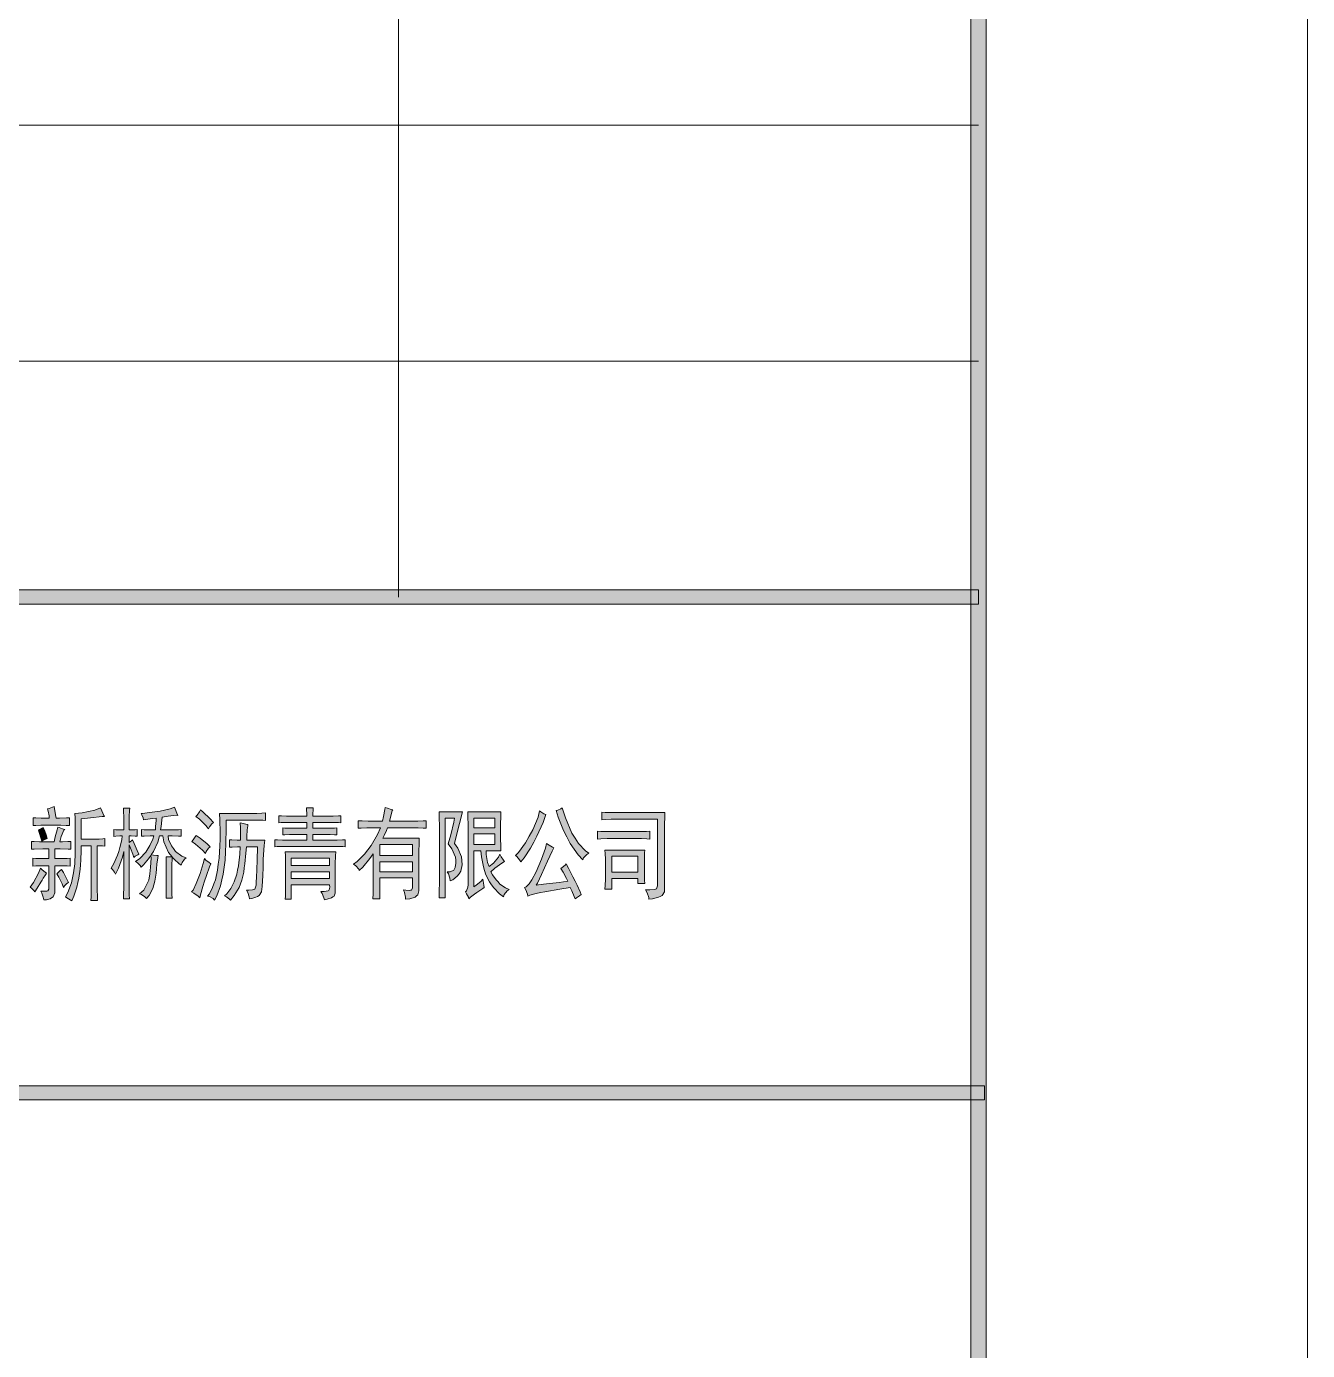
# Model space of a CAD drawing. Header units: millimetres. Extents: x 805 to 6044844, y 120 to 7887884.
# Drawn here: x 6039002 to 6044844, y 7811931 to 7817966 of the extents above; entities that cross this region are included whole.
import ezdxf

# ---------------------------------------------------------------- set-up
doc = ezdxf.new("R2010")
doc.units = ezdxf.units.MM

msp = doc.modelspace()

# ---------------------------------------------------------------- hatches: boundary and pattern name
h = msp.add_hatch(color=0)
h.dxf.hatch_style = 2
h.paths.add_polyline_path([(6043378.9, 7800256.9), (6043309.1, 7800327.2), (6043309.1, 7886349.6), (6043378.9, 7886419.9)])
h = msp.add_hatch(color=0)
h.dxf.hatch_style = 2
h.paths.add_polyline_path([(6035838.5, 7815332.8), (6035838.5, 7815397.2), (6043344, 7815397.2), (6043344, 7815332.8)])
h = msp.add_hatch(color=0)
h.dxf.hatch_style = 2
h.paths.add_polyline_path([(6039128.4, 7814409.7), (6039131.6, 7814390.9), (6039135.9, 7814364.6), (6039137, 7814357.7), (6039153.1, 7814357.7), (6039184.2, 7814358.2), (6039198.7, 7814359.3), (6039198.7, 7814323.3), (6039183.7, 7814324.4), (6039159, 7814324.9), (6039149.8, 7814324.9), (6039080.6, 7814324.9), (6039068.3, 7814324.9), (6039044.7, 7814324.4), (6039033.4, 7814323.3), (6039033.4, 7814359.3), (6039045.2, 7814358.2), (6039069.3, 7814357.7), (6039080.6, 7814357.7), (6039106.4, 7814357.7), (6039105.3, 7814367.3), (6039101, 7814388.3), (6039097.8, 7814399), (6039105.3, 7814401.7), (6039120.3, 7814407)])
h = msp.add_hatch(color=0)
h.dxf.hatch_style = 2
h.paths.add_polyline_path([(6039358.1, 7814364.6), (6039347.3, 7814364.6), (6039294.2, 7814359.3), (6039251.8, 7814353.9), (6039251.8, 7814262.1), (6039326.4, 7814262.1), (6039334.5, 7814262.1), (6039351.1, 7814263.2), (6039359.7, 7814264.3), (6039359.7, 7814229.9), (6039349.5, 7814231), (6039332.3, 7814231.5), (6039325.3, 7814231.5), (6039325.3, 7814046.4), (6039325.3, 7814031.4), (6039325.9, 7813999.2), (6039326.4, 7813982), (6039296.4, 7813982), (6039296.9, 7813999.2), (6039298, 7814030.3), (6039298, 7814044.8), (6039298, 7814231.5), (6039251.8, 7814231.5), (6039251.8, 7814209), (6039250.2, 7814166.1), (6039249.1, 7814145.1), (6039247.5, 7814124.7), (6039241.6, 7814084), (6039236.8, 7814063.6), (6039232, 7814043.2), (6039218, 7814001.8), (6039208.9, 7813979.8), (6039201.4, 7813985.2), (6039186.9, 7813994.3), (6039179.9, 7813998.1), (6039191.2, 7814018.5), (6039207.8, 7814062.5), (6039212.1, 7814085), (6039216.9, 7814108.1), (6039222.3, 7814148.4), (6039222.8, 7814165), (6039223.9, 7814182.2), (6039224.4, 7814233.7), (6039224.4, 7814267.5), (6039224.4, 7814302.9), (6039223.9, 7814358.2), (6039222.8, 7814379.1), (6039255.6, 7814380.7), (6039313.5, 7814393.6), (6039339.3, 7814404.4), (6039345.2, 7814389.9), (6039354.3, 7814370)])
h = msp.add_hatch(color=0)
h.dxf.hatch_style = 2
h.paths.add_polyline_path([(6039491.7, 7814177.9), (6039487.4, 7814192.4), (6039476.7, 7814220.8), (6039470.2, 7814235.3), (6039470.2, 7814059.3), (6039470.2, 7814042.1), (6039471.3, 7814007.2), (6039471.9, 7813989), (6039444.5, 7813989), (6039445, 7814007.2), (6039446.1, 7814042.1), (6039446.1, 7814059.3), (6039446.1, 7814204.7), (6039440.7, 7814179.5), (6039421.9, 7814128.5), (6039408.5, 7814102.2), (6039404.2, 7814110.3), (6039394, 7814123.7), (6039388.1, 7814129), (6039399.9, 7814150), (6039417.1, 7814188.1), (6039423, 7814205.8), (6039428.4, 7814223), (6039436.4, 7814258.4), (6039438.6, 7814276.6), (6039428.4, 7814276.6), (6039409.1, 7814275), (6039399.9, 7814272.9), (6039399.9, 7814305.6), (6039410.1, 7814304.5), (6039433.2, 7814303.5), (6039446.1, 7814303.5), (6039446.1, 7814348.5), (6039446.1, 7814362), (6039445, 7814388.8), (6039444.5, 7814402.2), (6039473.5, 7814402.2), (6039471.9, 7814391.5), (6039470.2, 7814364.6), (6039470.2, 7814348.5), (6039470.2, 7814303.5), (6039479.9, 7814303.5), (6039498.2, 7814304.5), (6039507.8, 7814305.6), (6039507.8, 7814275), (6039498.2, 7814275.6), (6039479.9, 7814276.6), (6039470.2, 7814276.6), (6039470.2, 7814246), (6039475.6, 7814249.8), (6039483.1, 7814255.7), (6039486.3, 7814258.4), (6039493.3, 7814242.3), (6039507.8, 7814209), (6039514.8, 7814192.4), (6039509.4, 7814190.2), (6039497.6, 7814183.2)])
h = msp.add_hatch(color=0)
h.dxf.hatch_style = 2
h.paths.add_polyline_path([(6039693, 7814370), (6039684.4, 7814371.1), (6039648.4, 7814366.3), (6039621.1, 7814360.9), (6039620, 7814347.5), (6039616.2, 7814319), (6039614.1, 7814303.5), (6039666.1, 7814303.5), (6039674.7, 7814303.5), (6039695.1, 7814304.5), (6039707.5, 7814305.6), (6039707.5, 7814275), (6039695.1, 7814275.6), (6039666.1, 7814276.6), (6039648.4, 7814276.6), (6039650.6, 7814260.5), (6039662.9, 7814231), (6039672.6, 7814218.1), (6039682.2, 7814205.2), (6039711.2, 7814183.8), (6039730.5, 7814175.7), (6039723.6, 7814170.4), (6039711.8, 7814154.3), (6039707.5, 7814143.5), (6039696.7, 7814151), (6039676.9, 7814168.8), (6039667.2, 7814179.5), (6039666.1, 7814169.8), (6039664.5, 7814146.2), (6039664.5, 7814132.8), (6039664.5, 7814050.1), (6039664.5, 7814037.8), (6039665.1, 7814008.8), (6039666.1, 7813992.7), (6039638.8, 7813992.7), (6039639.3, 7814003.5), (6039639.8, 7814031.9), (6039639.8, 7814050.1), (6039639.8, 7814132.8), (6039639.8, 7814146.2), (6039639.3, 7814170.4), (6039638.8, 7814181.1), (6039666.1, 7814181.1), (6039649.5, 7814201), (6039628.6, 7814248.7), (6039624.3, 7814276.6), (6039608.2, 7814276.6), (6039600.7, 7814247.6), (6039581.9, 7814204.7), (6039571.1, 7814190.2), (6039581.9, 7814188.6), (6039597.4, 7814187), (6039602.8, 7814187), (6039600.7, 7814176.8), (6039596.9, 7814146.7), (6039595.3, 7814126.4), (6039594.2, 7814106.5), (6039587.8, 7814069.5), (6039583, 7814052.8), (6039578.7, 7814036.2), (6039561.5, 7814005.1), (6039549.7, 7813990.6), (6039542.2, 7813999.2), (6039526.6, 7814009.9), (6039518, 7814012.6), (6039537.3, 7814028.7), (6039560.4, 7814074.3), (6039564.7, 7814103.8), (6039568.5, 7814133.9), (6039571.1, 7814175.2), (6039569.5, 7814187), (6039558.8, 7814171.4), (6039536.3, 7814145.1), (6039525, 7814134.4), (6039521.2, 7814140.8), (6039508.4, 7814153.7), (6039499.2, 7814159.6), (6039518.5, 7814173), (6039547, 7814202), (6039556.1, 7814217.1), (6039564.7, 7814232.6), (6039578.1, 7814262.1), (6039582.4, 7814276.6), (6039566.8, 7814276.6), (6039538.4, 7814275.6), (6039526.6, 7814275), (6039526.6, 7814305.6), (6039539.5, 7814304.5), (6039571.1, 7814303.5), (6039589.9, 7814303.5), (6039591, 7814319.6), (6039593.1, 7814346.9), (6039594.2, 7814357.7), (6039575.4, 7814355), (6039546.5, 7814351.2), (6039536.3, 7814350.2), (6039534.1, 7814358.2), (6039528.7, 7814372.7), (6039525, 7814379.1), (6039532, 7814379.1), (6039563.6, 7814382.4), (6039588.3, 7814385.6), (6039612.5, 7814388.3), (6039657, 7814399.5), (6039677.4, 7814407.6), (6039680.1, 7814399), (6039688.1, 7814380.2)])
h = msp.add_hatch(color=0)
h.dxf.hatch_style = 2
h.paths.add_polyline_path([(6039795.5, 7814395.2), (6039808.4, 7814384.5), (6039837.9, 7814355.5), (6039854.5, 7814337.8), (6039847, 7814331.4), (6039836.3, 7814316.9), (6039832.5, 7814308.8), (6039820.7, 7814324.4), (6039791.7, 7814352.3), (6039775.1, 7814364.6), (6039781, 7814371.1), (6039791.2, 7814386.1)])
h = msp.add_hatch(color=0)
h.dxf.hatch_style = 2
h.paths.add_polyline_path([(6039859.9, 7813983.6), (6039852.9, 7813990.6), (6039836.8, 7813999.7), (6039828.2, 7814001.8), (6039836.3, 7814012.6), (6039850.8, 7814040.5), (6039857.2, 7814058.2), (6039863.6, 7814075.9), (6039873.8, 7814120.5), (6039877.1, 7814147.3), (6039880.8, 7814174.1), (6039884.6, 7814231), (6039885.1, 7814261.1), (6039885.6, 7814291.7), (6039884.6, 7814350.2), (6039883, 7814379.1), (6040042.3, 7814379.1), (6040052, 7814379.1), (6040076.2, 7814380.2), (6040091.7, 7814380.7), (6040091.7, 7814346.9), (6040079.4, 7814347.5), (6040054.7, 7814348.5), (6040042.3, 7814348.5), (6039913, 7814348.5), (6039913, 7814312.6), (6039911.4, 7814239.6), (6039909.8, 7814203.1), (6039907.6, 7814166.1), (6039899.6, 7814102.2), (6039893.2, 7814075.4), (6039886.7, 7814048.5), (6039870.1, 7814002.4)])
h = msp.add_hatch(color=0)
h.dxf.hatch_style = 2
h.paths.add_polyline_path([(6040310.2, 7814404.4), (6040309.1, 7814395.2), (6040308.5, 7814376.4), (6040308.5, 7814366.3), (6040388, 7814366.3), (6040400.9, 7814366.3), (6040424.5, 7814367.3), (6040435.2, 7814368.4), (6040435.2, 7814335.7), (6040424.5, 7814336.7), (6040401.4, 7814337.8), (6040389, 7814337.8), (6040308.5, 7814337.8), (6040308.5, 7814311), (6040377.8, 7814311), (6040386.9, 7814311), (6040407.3, 7814311.5), (6040418, 7814312.6), (6040418, 7814280.4), (6040407.3, 7814280.9), (6040386.9, 7814282), (6040377.8, 7814282), (6040308.5, 7814282), (6040308.5, 7814256.8), (6040405.1, 7814256.8), (6040418.6, 7814256.8), (6040443.8, 7814257.8), (6040455.1, 7814258.4), (6040455.1, 7814226.2), (6040444.3, 7814227.3), (6040419.1, 7814228.3), (6040405.1, 7814228.3), (6040180.8, 7814228.3), (6040169, 7814228.3), (6040145.9, 7814227.3), (6040134.7, 7814226.2), (6040134.7, 7814258.4), (6040147, 7814257.8), (6040170.1, 7814256.8), (6040180.8, 7814256.8), (6040280.1, 7814256.8), (6040280.1, 7814282), (6040213.5, 7814282), (6040202.3, 7814282), (6040180.8, 7814280.9), (6040170.6, 7814280.4), (6040170.6, 7814312.6), (6040180.8, 7814311.5), (6040202.3, 7814311), (6040213.5, 7814311), (6040280.1, 7814311), (6040280.1, 7814337.8), (6040198, 7814337.8), (6040185.6, 7814337.8), (6040163.6, 7814336.7), (6040153.4, 7814335.7), (6040153.4, 7814368.4), (6040164.7, 7814367.3), (6040187.3, 7814366.3), (6040198, 7814366.3), (6040280.1, 7814366.3), (6040280.1, 7814377.5), (6040279, 7814396.3), (6040278.5, 7814404.4)])
h = msp.add_hatch(color=0)
h.paths.add_polyline_path([(6040494.2, 7814147.3), (6040510.9, 7814159.6), (6040543.1, 7814192.4), (6040558.6, 7814212.8), (6040574.7, 7814233.2), (6040603.2, 7814283.1), (6040616.1, 7814312.6), (6040564.5, 7814312.6), (6040554.3, 7814312.6), (6040529.1, 7814311.5), (6040514.1, 7814311), (6040514.1, 7814344.8), (6040532.9, 7814344.2), (6040560.8, 7814343.2), (6040570.4, 7814343.2), (6040625.2, 7814343.2), (6040630.5, 7814364.6), (6040637, 7814396.3), (6040638.1, 7814406), (6040648.8, 7814402.2), (6040666, 7814396.8), (6040672.4, 7814395.2), (6040670.3, 7814392.5), (6040663.3, 7814366.3), (6040657.9, 7814343.2), (6040774.4, 7814343.2), (6040786.7, 7814343.2), (6040811.9, 7814344.2), (6040824.8, 7814344.8), (6040824.8, 7814311), (6040811.9, 7814311.5), (6040788.9, 7814312.6), (6040778.7, 7814312.6), (6040649.3, 7814312.6), (6040644.5, 7814300.8), (6040633.8, 7814277.7), (6040627.9, 7814265.9), (6040793.2, 7814265.9), (6040792.6, 7814243.4), (6040791.6, 7814203.1), (6040791.6, 7814184.9), (6040791.6, 7814039.4), (6040791.6, 7814026.5), (6040786.2, 7814008.3), (6040780.3, 7814002.4), (6040774.4, 7813996.5), (6040750.2, 7813989), (6040731.4, 7813987.4), (6040730.4, 7813997), (6040725.5, 7814018.5), (6040721.2, 7814030.3), (6040732, 7814028.7), (6040748.1, 7814027.6), (6040752.9, 7814028.7), (6040757.7, 7814029.2), (6040763.1, 7814039.4), (6040763.1, 7814048.5), (6040763.1, 7814084.5), (6040613.4, 7814084.5), (6040613.4, 7813989), (6040581.7, 7813989), (6040582.8, 7814011.5), (6040583.3, 7814050.1), (6040583.3, 7814066.2), (6040583.3, 7814194), (6040568.3, 7814172.5), (6040536.6, 7814134.4), (6040520, 7814118.3), (6040517.3, 7814124.7), (6040504.4, 7814139.2)])
h.paths.add_polyline_path([(6040763.1, 7814187), (6040763.1, 7814236.9), (6040613.4, 7814236.9), (6040613.4, 7814187)])
h.paths.add_polyline_path([(6040763.1, 7814112.9), (6040763.1, 7814158), (6040613.4, 7814158), (6040613.4, 7814112.9)])
h = msp.add_hatch(color=0)
h.dxf.hatch_style = 2
h.paths.add_polyline_path([(6040990.1, 7814386.1), (6040977.2, 7814333), (6040959, 7814261.1), (6040954.2, 7814242.3), (6040968.7, 7814220.8), (6040985.3, 7814181.1), (6040987.4, 7814163.4), (6040989.6, 7814145.1), (6040983.1, 7814115.6), (6040975.1, 7814103.8), (6040967, 7814092.5), (6040946.1, 7814076.4), (6040934.3, 7814071.6), (6040933.2, 7814083.4), (6040926.8, 7814103.8), (6040920.9, 7814112.9), (6040934.3, 7814112.9), (6040950.4, 7814119.4), (6040954.2, 7814125.8), (6040957.9, 7814131.7), (6040960.6, 7814152.1), (6040960.1, 7814166.1), (6040959, 7814180), (6040941.8, 7814217.1), (6040925.7, 7814240.7), (6040937, 7814280.9), (6040951.5, 7814339.4), (6040954.2, 7814357.7), (6040911.2, 7814357.7), (6040911.2, 7813994.3), (6040883.9, 7813994.3), (6040884.4, 7814019.6), (6040885.5, 7814068.9), (6040885.5, 7814093.1), (6040885.5, 7814303.5), (6040885.5, 7814319.6), (6040884.4, 7814360.9), (6040883.9, 7814386.1)])
h = msp.add_hatch(color=0)
h.paths.add_polyline_path([(6041165.6, 7814386.1), (6041165.1, 7814370), (6041164, 7814324.9), (6041164, 7814296.5), (6041164, 7814268.6), (6041165.1, 7814224.6), (6041165.6, 7814208.5), (6041098, 7814208.5), (6041098, 7814191.3), (6041105, 7814155.3), (6041112.5, 7814136.6), (6041131.3, 7814151.6), (6041155.4, 7814179.5), (6041161.3, 7814192.4), (6041167.2, 7814181.1), (6041178, 7814165), (6041182.8, 7814159.6), (6041169.9, 7814151.6), (6041138.2, 7814128.5), (6041119.5, 7814112.9), (6041127.5, 7814099.5), (6041144.2, 7814076.4), (6041152.7, 7814066.2), (6041161.3, 7814056.6), (6041186.6, 7814039.4), (6041203.2, 7814031.9), (6041194.6, 7814026.5), (6041181.2, 7814009.9), (6041176.9, 7813998.1), (6041159.7, 7814011.5), (6041132.9, 7814038.9), (6041123.2, 7814052.8), (6041113.6, 7814066.8), (6041097.5, 7814099), (6041091.6, 7814117.8), (6041085.7, 7814136), (6041077.1, 7814181.1), (6041074.9, 7814208.5), (6041042.2, 7814208.5), (6041042.2, 7814044.8), (6041053.5, 7814051.8), (6041074.4, 7814068.9), (6041083.5, 7814079.1), (6041084.6, 7814070.5), (6041087.3, 7814051.8), (6041089.4, 7814041), (6041083, 7814036.7), (6041065.8, 7814024.9), (6041055.6, 7814017.9), (6041045.4, 7814010.4), (6041027.7, 7813996.5), (6041020.2, 7813989), (6041017.5, 7813996.5), (6041009.4, 7814012.6), (6041004.6, 7814021.2), (6041008.9, 7814026.5), (6041014.8, 7814043.2), (6041015.9, 7814053.9), (6041015.9, 7814307.2), (6041015.9, 7814324.9), (6041015.3, 7814364.6), (6041014.8, 7814386.1)])
h.paths.add_polyline_path([(6041138.2, 7814236.9), (6041138.2, 7814285.8), (6041042.2, 7814285.8), (6041042.2, 7814236.9)])
h.paths.add_polyline_path([(6041138.2, 7814312.6), (6041138.2, 7814357.7), (6041042.2, 7814357.7), (6041042.2, 7814312.6)])
h = msp.add_hatch(color=0)
h.dxf.hatch_style = 2
h.paths.add_polyline_path([(6041371.2, 7814373.8), (6041357.8, 7814337.8), (6041329.3, 7814275), (6041315.4, 7814247.6), (6041300.9, 7814220.8), (6041271.3, 7814175.7), (6041256.3, 7814158), (6041250.4, 7814167.7), (6041238.1, 7814182.2), (6041231.6, 7814187), (6041246.7, 7814201), (6041278.3, 7814245), (6041295, 7814275), (6041311.6, 7814304.5), (6041335.2, 7814362), (6041342.2, 7814389.9), (6041347.6, 7814385.6), (6041362, 7814377.5)])
h = msp.add_hatch(color=0)
h.dxf.hatch_style = 2
h.paths.add_polyline_path([(6041445.8, 7814404.4), (6041459.7, 7814358.2), (6041488.7, 7814289), (6041504.3, 7814265.9), (6041519.8, 7814242.3), (6041551, 7814208.5), (6041566.5, 7814197.7), (6041556.9, 7814191.3), (6041542.9, 7814175.7), (6041539.7, 7814167.1), (6041517.7, 7814189.7), (6041481.2, 7814241.7), (6041466.2, 7814271.3), (6041451.1, 7814300.8), (6041426.4, 7814360.9), (6041417.3, 7814391.5), (6041425.4, 7814393.6), (6041439.3, 7814399.5)])
h = msp.add_hatch(color=0)
h.dxf.hatch_style = 2
h.paths.add_polyline_path([(6041913.2, 7814382.9), (6041912.7, 7814363), (6041911.6, 7814327.6), (6041911.6, 7814312.6), (6041911.6, 7814031.9), (6041911.1, 7814020.6), (6041901.4, 7814004.5), (6041892.3, 7814000.8), (6041883.7, 7813996.5), (6041857.4, 7813990), (6041839.7, 7813987.4), (6041839.7, 7813995.4), (6041832.7, 7814016.9), (6041825.7, 7814030.3), (6041844.5, 7814030.3), (6041867.1, 7814031.9), (6041871.4, 7814034), (6041875.6, 7814035.7), (6041880.5, 7814049.1), (6041880.5, 7814060.9), (6041880.5, 7814352.3), (6041681.9, 7814352.3), (6041669, 7814352.3), (6041640.6, 7814351.2), (6041625.6, 7814350.2), (6041625.6, 7814384.5), (6041640.6, 7814383.4), (6041668, 7814382.9), (6041680.3, 7814382.9)])
h = msp.add_hatch(color=0)
h.dxf.hatch_style = 2
h.paths.add_polyline_path([(6039177.2, 7814305.6), (6039171.9, 7814301.9), (6039160.6, 7814273.9), (6039154.1, 7814249.8), (6039166.5, 7814249.8), (6039191.2, 7814250.3), (6039204.6, 7814251.4), (6039204.6, 7814215.4), (6039192.2, 7814216.5), (6039155.2, 7814217.1), (6039131.1, 7814217.1), (6039131.1, 7814172.5), (6039153.1, 7814172.5), (6039188.5, 7814173), (6039201.4, 7814174.1), (6039201.4, 7814138.2), (6039188.5, 7814139.2), (6039153.1, 7814139.8), (6039131.1, 7814139.8), (6039131.1, 7814030.3), (6039131.1, 7814016.9), (6039124.1, 7813999.2), (6039117.1, 7813994.3), (6039110.7, 7813990), (6039093, 7813985.2), (6039082.2, 7813985.2), (6039079, 7813996.5), (6039072, 7814015.8), (6039067.7, 7814024.9), (6039077.9, 7814023.9), (6039091.9, 7814023.9), (6039095.6, 7814024.9), (6039099.9, 7814026), (6039103.7, 7814034), (6039103.7, 7814041), (6039103.7, 7814139.8), (6039080.6, 7814139.8), (6039044.7, 7814139.2), (6039031.8, 7814138.2), (6039031.8, 7814174.1), (6039045.2, 7814173), (6039081.2, 7814172.5), (6039103.7, 7814172.5), (6039103.7, 7814217.1), (6039076.9, 7814217.1), (6039037.7, 7814216.5), (6039024.8, 7814215.4), (6039024.8, 7814251.4), (6039037.7, 7814250.3), (6039061.8, 7814249.8), (6039073.6, 7814249.8), (6039128.4, 7814249.8), (6039133.7, 7814271.3), (6039142.3, 7814304.5), (6039145.6, 7814316.3), (6039150.9, 7814314.2), (6039167, 7814308.8)])
h = msp.add_hatch(color=0)
h.dxf.hatch_style = 2
h.paths.add_polyline_path([(6039079, 7814314.2), (6039084.4, 7814301.9), (6039093, 7814276.6), (6039096.7, 7814264.3), (6039090.3, 7814262.1), (6039077.9, 7814256.8), (6039072, 7814253), (6039068.3, 7814267), (6039060.8, 7814291.1), (6039056.5, 7814301.9), (6039061.3, 7814305.6), (6039072.6, 7814311.5)])
h = msp.add_hatch(color=0)
h.dxf.hatch_style = 2
h.paths.add_polyline_path([(6040019.8, 7813989), (6040018.2, 7813998.1), (6040011.2, 7814017.9), (6040005.3, 7814028.7), (6040016.6, 7814028.7), (6040033.2, 7814030.3), (6040038.1, 7814031.9), (6040043.4, 7814034), (6040049.3, 7814052.3), (6040050.4, 7814068.9), (6040051.5, 7814085.6), (6040054.2, 7814164.5), (6040055.8, 7814226.2), (6040005.3, 7814226.2), (6040003.2, 7814197.7), (6039998.3, 7814149.4), (6039995.7, 7814130.1), (6039993.5, 7814110.8), (6039984.4, 7814074.8), (6039977.9, 7814058.2), (6039971.5, 7814041.6), (6039949, 7814004.5), (6039933.4, 7813983.6), (6039928, 7813987.9), (6039914.6, 7813998.1), (6039906, 7814003.5), (6039916.2, 7814012.6), (6039933.9, 7814036.7), (6039941.5, 7814051.8), (6039949, 7814067.3), (6039960.8, 7814101.1), (6039965.1, 7814120.5), (6039969.4, 7814139.2), (6039975.3, 7814192.4), (6039976.3, 7814226.2), (6039964, 7814226.2), (6039939.8, 7814225.6), (6039927.5, 7814224.6), (6039927.5, 7814258.4), (6039938.2, 7814257.8), (6039963.5, 7814256.8), (6039977.9, 7814256.8), (6039978.5, 7814273.9), (6039977.9, 7814313.7), (6039976.3, 7814335.7), (6039984.4, 7814334.1), (6040002.1, 7814330.3), (6040012.3, 7814328.7), (6040011.2, 7814321.7), (6040009.1, 7814304), (6040008, 7814293.8), (6040007.5, 7814283.6), (6040006.9, 7814264.8), (6040006.9, 7814256.8), (6040088.5, 7814256.8), (6040085.8, 7814232.6), (6040082.1, 7814170.4), (6040081.5, 7814132.8), (6040080.5, 7814095.2), (6040077.8, 7814045.3), (6040075.6, 7814033), (6040073.5, 7814021.2), (6040063.8, 7814004.5), (6040056.3, 7814000.8), (6040048.8, 7813996.5), (6040030.5, 7813990.6)])
h = msp.add_hatch(color=0)
h.dxf.hatch_style = 2
h.paths.add_polyline_path([(6039776.7, 7814278.2), (6039793.9, 7814265.9), (6039825.5, 7814239.6), (6039840, 7814226.2), (6039832.5, 7814220.8), (6039821.8, 7814205.8), (6039818.6, 7814195.6), (6039804.6, 7814211.2), (6039773.5, 7814239.1), (6039756.3, 7814251.4), (6039761.7, 7814258.4), (6039771.3, 7814272.3)])
h = msp.add_hatch(color=0)
h.dxf.hatch_style = 2
h.paths.add_polyline_path([(6041795.1, 7814296.5), (6041804.8, 7814296.5), (6041830, 7814297), (6041845.6, 7814298.1), (6041845.6, 7814262.1), (6041830.6, 7814263.2), (6041806.4, 7814264.3), (6041796.8, 7814264.3), (6041663.1, 7814264.3), (6041649.7, 7814264.3), (6041621.3, 7814263.2), (6041606.8, 7814262.1), (6041606.8, 7814298.1), (6041621.3, 7814297), (6041649.7, 7814296.5), (6041663.1, 7814296.5)])
h = msp.add_hatch(color=0)
h.paths.add_polyline_path([(6040344.5, 7814023.3), (6040359.5, 7814023.3), (6040377.8, 7814025.5), (6040380.5, 7814027.6), (6040383.1, 7814029.8), (6040385.3, 7814043.2), (6040384.8, 7814053.9), (6040209.3, 7814053.9), (6040209.3, 7813987.4), (6040181.9, 7813987.4), (6040183, 7814001.8), (6040183.5, 7814038.3), (6040183.5, 7814060.9), (6040183.5, 7814131.2), (6040183.5, 7814151), (6040183, 7814187), (6040181.9, 7814203.1), (6040413.7, 7814203.1), (6040412.1, 7814185.9), (6040410.5, 7814148.9), (6040410.5, 7814129), (6040410.5, 7814026.5), (6040410.5, 7814015.8), (6040405.1, 7814001.8), (6040399.2, 7813998.1), (6040393.3, 7813994.3), (6040374, 7813987.9), (6040360.6, 7813985.2), (6040359, 7813994.3), (6040350.9, 7814013.1)])
h.paths.add_polyline_path([(6040384.8, 7814141.9), (6040384.8, 7814174.1), (6040209.3, 7814174.1), (6040209.3, 7814141.9)])
h.paths.add_polyline_path([(6040384.8, 7814082.3), (6040384.8, 7814112.9), (6040209.3, 7814112.9), (6040209.3, 7814082.3)])
h = msp.add_hatch(color=0)
h.dxf.hatch_style = 2
h.paths.add_polyline_path([(6041470.5, 7814070), (6041464.6, 7814082.3), (6041449, 7814111.3), (6041438.8, 7814127.4), (6041445.8, 7814132.8), (6041458.1, 7814143.5), (6041463.5, 7814148.9), (6041474.2, 7814129), (6041494.1, 7814089.9), (6041503.7, 7814070.5), (6041512.9, 7814051.2), (6041527.3, 7814020.6), (6041532.2, 7814008.8), (6041524.1, 7814003.5), (6041510.7, 7813993.3), (6041504.8, 7813989), (6041500.5, 7813999.7), (6041489.2, 7814026), (6041481.7, 7814041), (6041434, 7814033), (6041365.8, 7814021.2), (6041345.9, 7814017.9), (6041326.1, 7814014.2), (6041297.6, 7814006.1), (6041289.1, 7814001.8), (6041286.9, 7814010.4), (6041279.4, 7814030.3), (6041273.5, 7814041), (6041280.5, 7814044.8), (6041294.4, 7814057.1), (6041300.9, 7814066.2), (6041307.3, 7814075.4), (6041326.1, 7814112.9), (6041339, 7814141.9), (6041351.3, 7814170.4), (6041369, 7814220.8), (6041373.9, 7814242.3), (6041385.1, 7814234.2), (6041401.2, 7814224.6), (6041407.1, 7814222.4), (6041399.1, 7814207.4), (6041378.1, 7814161.8), (6041364.7, 7814131.2), (6041351.3, 7814100.6), (6041332.5, 7814060.9), (6041326.6, 7814051.8), (6041359.9, 7814055.5), (6041431.8, 7814064.6)])
h = msp.add_hatch(color=0)
h.paths.add_polyline_path([(6041821.4, 7814211.7), (6041820.4, 7814199.3), (6041819.8, 7814172.5), (6041819.8, 7814158), (6041819.8, 7814118.3), (6041819.8, 7814103.8), (6041820.4, 7814074.3), (6041821.4, 7814059.3), (6041789.8, 7814059.3), (6041789.8, 7814082.3), (6041671.7, 7814082.3), (6041671.7, 7814034), (6041640, 7814034), (6041641.7, 7814050.1), (6041642.7, 7814079.1), (6041642.7, 7814091.5), (6041642.7, 7814158), (6041642.7, 7814169.8), (6041641.7, 7814196.7), (6041640, 7814211.7)])
h.paths.add_polyline_path([(6041789.8, 7814111.3), (6041789.8, 7814183.2), (6041671.7, 7814183.2), (6041671.7, 7814111.3)])
h = msp.add_hatch(color=0)
h.dxf.hatch_style = 2
h.paths.add_polyline_path([(6039093.5, 7814106), (6039089.2, 7814099.5), (6039079, 7814084), (6039073.6, 7814074.3), (6039067.7, 7814065.2), (6039051.1, 7814038.3), (6039040.4, 7814021.2), (6039035.5, 7814027.6), (6039024.8, 7814038.3), (6039018.9, 7814043.2), (6039033.9, 7814063.6), (6039057.5, 7814106.5), (6039066.1, 7814129), (6039073.6, 7814122.1), (6039087.1, 7814110.3)])
h = msp.add_hatch(color=0)
h.dxf.hatch_style = 2
h.paths.add_polyline_path([(6039162.7, 7814123.7), (6039171.3, 7814109.2), (6039186.9, 7814079.7), (6039194.4, 7814064.6), (6039186.9, 7814059.8), (6039175.6, 7814048.5), (6039171.3, 7814041), (6039165.4, 7814057.1), (6039150.4, 7814088.8), (6039141.3, 7814103.8), (6039146.1, 7814109.7), (6039156.8, 7814119.4)])
h = msp.add_hatch(color=0)
h.dxf.hatch_style = 2
h.paths.add_polyline_path([(6039842.7, 7814148.9), (6039836.8, 7814135.5), (6039822.8, 7814096.3), (6039814.8, 7814070.5), (6039806.2, 7814045.3), (6039795.5, 7814007.2), (6039792.3, 7813994.3), (6039784.7, 7814001.8), (6039766, 7814015.3), (6039755.2, 7814021.2), (6039761.7, 7814029.2), (6039776.7, 7814059.8), (6039785.3, 7814082.3), (6039793.9, 7814104.9), (6039808.4, 7814150), (6039814.3, 7814172.5), (6039820.7, 7814166.1), (6039834.7, 7814154.3)])
h = msp.add_hatch(color=0)
h.dxf.hatch_style = 2
h.paths.add_polyline_path([(6035864.8, 7813072.9), (6035864.8, 7813137.3), (6043370.8, 7813137.3), (6043370.8, 7813072.9)])

# ---------------------------------------------------------------- linework, layer by layer
at = {"color": 0, "lineweight": 0}
for points in [[(5918704.9, 7798792.3), (5918704.9, 7887884.5), (6044844, 7887884.5), (6044844, 7798792.3)], [(6043378.9, 7800256.9), (6043309.1, 7800327.2), (6043309.1, 7886349.6), (6043378.9, 7886419.9)], [(6035838.5, 7815332.8), (6035838.5, 7815397.2), (6043344, 7815397.2), (6043344, 7815332.8)], [(6039128.4, 7814409.7), (6039131.6, 7814390.9), (6039135.9, 7814364.6), (6039137, 7814357.7), (6039153.1, 7814357.7), (6039184.2, 7814358.2), (6039198.7, 7814359.3), (6039198.7, 7814323.3), (6039183.7, 7814324.4), (6039159, 7814324.9), (6039149.8, 7814324.9), (6039080.6, 7814324.9), (6039068.3, 7814324.9), (6039044.7, 7814324.4), (6039033.4, 7814323.3), (6039033.4, 7814359.3), (6039045.2, 7814358.2), (6039069.3, 7814357.7), (6039080.6, 7814357.7), (6039106.4, 7814357.7), (6039105.3, 7814367.3), (6039101, 7814388.3), (6039097.8, 7814399), (6039105.3, 7814401.7), (6039120.3, 7814407)], [(6039358.1, 7814364.6), (6039347.3, 7814364.6), (6039294.2, 7814359.3), (6039251.8, 7814353.9), (6039251.8, 7814262.1), (6039326.4, 7814262.1), (6039334.5, 7814262.1), (6039351.1, 7814263.2), (6039359.7, 7814264.3), (6039359.7, 7814229.9), (6039349.5, 7814231), (6039332.3, 7814231.5), (6039325.3, 7814231.5), (6039325.3, 7814046.4), (6039325.3, 7814031.4), (6039325.9, 7813999.2), (6039326.4, 7813982), (6039296.4, 7813982), (6039296.9, 7813999.2), (6039298, 7814030.3), (6039298, 7814044.8), (6039298, 7814231.5), (6039251.8, 7814231.5), (6039251.8, 7814209), (6039250.2, 7814166.1), (6039249.1, 7814145.1), (6039247.5, 7814124.7), (6039241.6, 7814084), (6039236.8, 7814063.6), (6039232, 7814043.2), (6039218, 7814001.8), (6039208.9, 7813979.8), (6039201.4, 7813985.2), (6039186.9, 7813994.3), (6039179.9, 7813998.1), (6039191.2, 7814018.5), (6039207.8, 7814062.5), (6039212.1, 7814085), (6039216.9, 7814108.1), (6039222.3, 7814148.4), (6039222.8, 7814165), (6039223.9, 7814182.2), (6039224.4, 7814233.7), (6039224.4, 7814267.5), (6039224.4, 7814302.9), (6039223.9, 7814358.2), (6039222.8, 7814379.1), (6039255.6, 7814380.7), (6039313.5, 7814393.6), (6039339.3, 7814404.4), (6039345.2, 7814389.9), (6039354.3, 7814370)], [(6039491.7, 7814177.9), (6039487.4, 7814192.4), (6039476.7, 7814220.8), (6039470.2, 7814235.3), (6039470.2, 7814059.3), (6039470.2, 7814042.1), (6039471.3, 7814007.2), (6039471.9, 7813989), (6039444.5, 7813989), (6039445, 7814007.2), (6039446.1, 7814042.1), (6039446.1, 7814059.3), (6039446.1, 7814204.7), (6039440.7, 7814179.5), (6039421.9, 7814128.5), (6039408.5, 7814102.2), (6039404.2, 7814110.3), (6039394, 7814123.7), (6039388.1, 7814129), (6039399.9, 7814150), (6039417.1, 7814188.1), (6039423, 7814205.8), (6039428.4, 7814223), (6039436.4, 7814258.4), (6039438.6, 7814276.6), (6039428.4, 7814276.6), (6039409.1, 7814275), (6039399.9, 7814272.9), (6039399.9, 7814305.6), (6039410.1, 7814304.5), (6039433.2, 7814303.5), (6039446.1, 7814303.5), (6039446.1, 7814348.5), (6039446.1, 7814362), (6039445, 7814388.8), (6039444.5, 7814402.2), (6039473.5, 7814402.2), (6039471.9, 7814391.5), (6039470.2, 7814364.6), (6039470.2, 7814348.5), (6039470.2, 7814303.5), (6039479.9, 7814303.5), (6039498.2, 7814304.5), (6039507.8, 7814305.6), (6039507.8, 7814275), (6039498.2, 7814275.6), (6039479.9, 7814276.6), (6039470.2, 7814276.6), (6039470.2, 7814246), (6039475.6, 7814249.8), (6039483.1, 7814255.7), (6039486.3, 7814258.4), (6039493.3, 7814242.3), (6039507.8, 7814209), (6039514.8, 7814192.4), (6039509.4, 7814190.2), (6039497.6, 7814183.2)], [(6039693, 7814370), (6039684.4, 7814371.1), (6039648.4, 7814366.3), (6039621.1, 7814360.9), (6039620, 7814347.5), (6039616.2, 7814319), (6039614.1, 7814303.5), (6039666.1, 7814303.5), (6039674.7, 7814303.5), (6039695.1, 7814304.5), (6039707.5, 7814305.6), (6039707.5, 7814275), (6039695.1, 7814275.6), (6039666.1, 7814276.6), (6039648.4, 7814276.6), (6039650.6, 7814260.5), (6039662.9, 7814231), (6039672.6, 7814218.1), (6039682.2, 7814205.2), (6039711.2, 7814183.8), (6039730.5, 7814175.7), (6039723.6, 7814170.4), (6039711.8, 7814154.3), (6039707.5, 7814143.5), (6039696.7, 7814151), (6039676.9, 7814168.8), (6039667.2, 7814179.5), (6039666.1, 7814169.8), (6039664.5, 7814146.2), (6039664.5, 7814132.8), (6039664.5, 7814050.1), (6039664.5, 7814037.8), (6039665.1, 7814008.8), (6039666.1, 7813992.7), (6039638.8, 7813992.7), (6039639.3, 7814003.5), (6039639.8, 7814031.9), (6039639.8, 7814050.1), (6039639.8, 7814132.8), (6039639.8, 7814146.2), (6039639.3, 7814170.4), (6039638.8, 7814181.1), (6039666.1, 7814181.1), (6039649.5, 7814201), (6039628.6, 7814248.7), (6039624.3, 7814276.6), (6039608.2, 7814276.6), (6039600.7, 7814247.6), (6039581.9, 7814204.7), (6039571.1, 7814190.2), (6039581.9, 7814188.6), (6039597.4, 7814187), (6039602.8, 7814187), (6039600.7, 7814176.8), (6039596.9, 7814146.7), (6039595.3, 7814126.4), (6039594.2, 7814106.5), (6039587.8, 7814069.5), (6039583, 7814052.8), (6039578.7, 7814036.2), (6039561.5, 7814005.1), (6039549.7, 7813990.6), (6039542.2, 7813999.2), (6039526.6, 7814009.9), (6039518, 7814012.6), (6039537.3, 7814028.7), (6039560.4, 7814074.3), (6039564.7, 7814103.8), (6039568.5, 7814133.9), (6039571.1, 7814175.2), (6039569.5, 7814187), (6039558.8, 7814171.4), (6039536.3, 7814145.1), (6039525, 7814134.4), (6039521.2, 7814140.8), (6039508.4, 7814153.7), (6039499.2, 7814159.6), (6039518.5, 7814173), (6039547, 7814202), (6039556.1, 7814217.1), (6039564.7, 7814232.6), (6039578.1, 7814262.1), (6039582.4, 7814276.6), (6039566.8, 7814276.6), (6039538.4, 7814275.6), (6039526.6, 7814275), (6039526.6, 7814305.6), (6039539.5, 7814304.5), (6039571.1, 7814303.5), (6039589.9, 7814303.5), (6039591, 7814319.6), (6039593.1, 7814346.9), (6039594.2, 7814357.7), (6039575.4, 7814355), (6039546.5, 7814351.2), (6039536.3, 7814350.2), (6039534.1, 7814358.2), (6039528.7, 7814372.7), (6039525, 7814379.1), (6039532, 7814379.1), (6039563.6, 7814382.4), (6039588.3, 7814385.6), (6039612.5, 7814388.3), (6039657, 7814399.5), (6039677.4, 7814407.6), (6039680.1, 7814399), (6039688.1, 7814380.2)], [(6039795.5, 7814395.2), (6039808.4, 7814384.5), (6039837.9, 7814355.5), (6039854.5, 7814337.8), (6039847, 7814331.4), (6039836.3, 7814316.9), (6039832.5, 7814308.8), (6039820.7, 7814324.4), (6039791.7, 7814352.3), (6039775.1, 7814364.6), (6039781, 7814371.1), (6039791.2, 7814386.1)], [(6039859.9, 7813983.6), (6039852.9, 7813990.6), (6039836.8, 7813999.7), (6039828.2, 7814001.8), (6039836.3, 7814012.6), (6039850.8, 7814040.5), (6039857.2, 7814058.2), (6039863.6, 7814075.9), (6039873.8, 7814120.5), (6039877.1, 7814147.3), (6039880.8, 7814174.1), (6039884.6, 7814231), (6039885.1, 7814261.1), (6039885.6, 7814291.7), (6039884.6, 7814350.2), (6039883, 7814379.1), (6040042.3, 7814379.1), (6040052, 7814379.1), (6040076.2, 7814380.2), (6040091.7, 7814380.7), (6040091.7, 7814346.9), (6040079.4, 7814347.5), (6040054.7, 7814348.5), (6040042.3, 7814348.5), (6039913, 7814348.5), (6039913, 7814312.6), (6039911.4, 7814239.6), (6039909.8, 7814203.1), (6039907.6, 7814166.1), (6039899.6, 7814102.2), (6039893.2, 7814075.4), (6039886.7, 7814048.5), (6039870.1, 7814002.4)], [(6040310.2, 7814404.4), (6040309.1, 7814395.2), (6040308.5, 7814376.4), (6040308.5, 7814366.3), (6040388, 7814366.3), (6040400.9, 7814366.3), (6040424.5, 7814367.3), (6040435.2, 7814368.4), (6040435.2, 7814335.7), (6040424.5, 7814336.7), (6040401.4, 7814337.8), (6040389, 7814337.8), (6040308.5, 7814337.8), (6040308.5, 7814311), (6040377.8, 7814311), (6040386.9, 7814311), (6040407.3, 7814311.5), (6040418, 7814312.6), (6040418, 7814280.4), (6040407.3, 7814280.9), (6040386.9, 7814282), (6040377.8, 7814282), (6040308.5, 7814282), (6040308.5, 7814256.8), (6040405.1, 7814256.8), (6040418.6, 7814256.8), (6040443.8, 7814257.8), (6040455.1, 7814258.4), (6040455.1, 7814226.2), (6040444.3, 7814227.3), (6040419.1, 7814228.3), (6040405.1, 7814228.3), (6040180.8, 7814228.3), (6040169, 7814228.3), (6040145.9, 7814227.3), (6040134.7, 7814226.2), (6040134.7, 7814258.4), (6040147, 7814257.8), (6040170.1, 7814256.8), (6040180.8, 7814256.8), (6040280.1, 7814256.8), (6040280.1, 7814282), (6040213.5, 7814282), (6040202.3, 7814282), (6040180.8, 7814280.9), (6040170.6, 7814280.4), (6040170.6, 7814312.6), (6040180.8, 7814311.5), (6040202.3, 7814311), (6040213.5, 7814311), (6040280.1, 7814311), (6040280.1, 7814337.8), (6040198, 7814337.8), (6040185.6, 7814337.8), (6040163.6, 7814336.7), (6040153.4, 7814335.7), (6040153.4, 7814368.4), (6040164.7, 7814367.3), (6040187.3, 7814366.3), (6040198, 7814366.3), (6040280.1, 7814366.3), (6040280.1, 7814377.5), (6040279, 7814396.3), (6040278.5, 7814404.4)], [(6040494.2, 7814147.3), (6040510.9, 7814159.6), (6040543.1, 7814192.4), (6040558.6, 7814212.8), (6040574.7, 7814233.2), (6040603.2, 7814283.1), (6040616.1, 7814312.6), (6040564.5, 7814312.6), (6040554.3, 7814312.6), (6040529.1, 7814311.5), (6040514.1, 7814311), (6040514.1, 7814344.8), (6040532.9, 7814344.2), (6040560.8, 7814343.2), (6040570.4, 7814343.2), (6040625.2, 7814343.2), (6040630.5, 7814364.6), (6040637, 7814396.3), (6040638.1, 7814406), (6040648.8, 7814402.2), (6040666, 7814396.8), (6040672.4, 7814395.2), (6040670.3, 7814392.5), (6040663.3, 7814366.3), (6040657.9, 7814343.2), (6040774.4, 7814343.2), (6040786.7, 7814343.2), (6040811.9, 7814344.2), (6040824.8, 7814344.8), (6040824.8, 7814311), (6040811.9, 7814311.5), (6040788.9, 7814312.6), (6040778.7, 7814312.6), (6040649.3, 7814312.6), (6040644.5, 7814300.8), (6040633.8, 7814277.7), (6040627.9, 7814265.9), (6040793.2, 7814265.9), (6040792.6, 7814243.4), (6040791.6, 7814203.1), (6040791.6, 7814184.9), (6040791.6, 7814039.4), (6040791.6, 7814026.5), (6040786.2, 7814008.3), (6040780.3, 7814002.4), (6040774.4, 7813996.5), (6040750.2, 7813989), (6040731.4, 7813987.4), (6040730.4, 7813997), (6040725.5, 7814018.5), (6040721.2, 7814030.3), (6040732, 7814028.7), (6040748.1, 7814027.6), (6040752.9, 7814028.7), (6040757.7, 7814029.2), (6040763.1, 7814039.4), (6040763.1, 7814048.5), (6040763.1, 7814084.5), (6040613.4, 7814084.5), (6040613.4, 7813989), (6040581.7, 7813989), (6040582.8, 7814011.5), (6040583.3, 7814050.1), (6040583.3, 7814066.2), (6040583.3, 7814194), (6040568.3, 7814172.5), (6040536.6, 7814134.4), (6040520, 7814118.3), (6040517.3, 7814124.7), (6040504.4, 7814139.2)], [(6040990.1, 7814386.1), (6040977.2, 7814333), (6040959, 7814261.1), (6040954.2, 7814242.3), (6040968.7, 7814220.8), (6040985.3, 7814181.1), (6040987.4, 7814163.4), (6040989.6, 7814145.1), (6040983.1, 7814115.6), (6040975.1, 7814103.8), (6040967, 7814092.5), (6040946.1, 7814076.4), (6040934.3, 7814071.6), (6040933.2, 7814083.4), (6040926.8, 7814103.8), (6040920.9, 7814112.9), (6040934.3, 7814112.9), (6040950.4, 7814119.4), (6040954.2, 7814125.8), (6040957.9, 7814131.7), (6040960.6, 7814152.1), (6040960.1, 7814166.1), (6040959, 7814180), (6040941.8, 7814217.1), (6040925.7, 7814240.7), (6040937, 7814280.9), (6040951.5, 7814339.4), (6040954.2, 7814357.7), (6040911.2, 7814357.7), (6040911.2, 7813994.3), (6040883.9, 7813994.3), (6040884.4, 7814019.6), (6040885.5, 7814068.9), (6040885.5, 7814093.1), (6040885.5, 7814303.5), (6040885.5, 7814319.6), (6040884.4, 7814360.9), (6040883.9, 7814386.1)], [(6041165.6, 7814386.1), (6041165.1, 7814370), (6041164, 7814324.9), (6041164, 7814296.5), (6041164, 7814268.6), (6041165.1, 7814224.6), (6041165.6, 7814208.5), (6041098, 7814208.5), (6041098, 7814191.3), (6041105, 7814155.3), (6041112.5, 7814136.6), (6041131.3, 7814151.6), (6041155.4, 7814179.5), (6041161.3, 7814192.4), (6041167.2, 7814181.1), (6041178, 7814165), (6041182.8, 7814159.6), (6041169.9, 7814151.6), (6041138.2, 7814128.5), (6041119.5, 7814112.9), (6041127.5, 7814099.5), (6041144.2, 7814076.4), (6041152.7, 7814066.2), (6041161.3, 7814056.6), (6041186.6, 7814039.4), (6041203.2, 7814031.9), (6041194.6, 7814026.5), (6041181.2, 7814009.9), (6041176.9, 7813998.1), (6041159.7, 7814011.5), (6041132.9, 7814038.9), (6041123.2, 7814052.8), (6041113.6, 7814066.8), (6041097.5, 7814099), (6041091.6, 7814117.8), (6041085.7, 7814136), (6041077.1, 7814181.1), (6041074.9, 7814208.5), (6041042.2, 7814208.5), (6041042.2, 7814044.8), (6041053.5, 7814051.8), (6041074.4, 7814068.9), (6041083.5, 7814079.1), (6041084.6, 7814070.5), (6041087.3, 7814051.8), (6041089.4, 7814041), (6041083, 7814036.7), (6041065.8, 7814024.9), (6041055.6, 7814017.9), (6041045.4, 7814010.4), (6041027.7, 7813996.5), (6041020.2, 7813989), (6041017.5, 7813996.5), (6041009.4, 7814012.6), (6041004.6, 7814021.2), (6041008.9, 7814026.5), (6041014.8, 7814043.2), (6041015.9, 7814053.9), (6041015.9, 7814307.2), (6041015.9, 7814324.9), (6041015.3, 7814364.6), (6041014.8, 7814386.1)], [(6041371.2, 7814373.8), (6041357.8, 7814337.8), (6041329.3, 7814275), (6041315.4, 7814247.6), (6041300.9, 7814220.8), (6041271.3, 7814175.7), (6041256.3, 7814158), (6041250.4, 7814167.7), (6041238.1, 7814182.2), (6041231.6, 7814187), (6041246.7, 7814201), (6041278.3, 7814245), (6041295, 7814275), (6041311.6, 7814304.5), (6041335.2, 7814362), (6041342.2, 7814389.9), (6041347.6, 7814385.6), (6041362, 7814377.5)], [(6041445.8, 7814404.4), (6041459.7, 7814358.2), (6041488.7, 7814289), (6041504.3, 7814265.9), (6041519.8, 7814242.3), (6041551, 7814208.5), (6041566.5, 7814197.7), (6041556.9, 7814191.3), (6041542.9, 7814175.7), (6041539.7, 7814167.1), (6041517.7, 7814189.7), (6041481.2, 7814241.7), (6041466.2, 7814271.3), (6041451.1, 7814300.8), (6041426.4, 7814360.9), (6041417.3, 7814391.5), (6041425.4, 7814393.6), (6041439.3, 7814399.5)], [(6041913.2, 7814382.9), (6041912.7, 7814363), (6041911.6, 7814327.6), (6041911.6, 7814312.6), (6041911.6, 7814031.9), (6041911.1, 7814020.6), (6041901.4, 7814004.5), (6041892.3, 7814000.8), (6041883.7, 7813996.5), (6041857.4, 7813990), (6041839.7, 7813987.4), (6041839.7, 7813995.4), (6041832.7, 7814016.9), (6041825.7, 7814030.3), (6041844.5, 7814030.3), (6041867.1, 7814031.9), (6041871.4, 7814034), (6041875.6, 7814035.7), (6041880.5, 7814049.1), (6041880.5, 7814060.9), (6041880.5, 7814352.3), (6041681.9, 7814352.3), (6041669, 7814352.3), (6041640.6, 7814351.2), (6041625.6, 7814350.2), (6041625.6, 7814384.5), (6041640.6, 7814383.4), (6041668, 7814382.9), (6041680.3, 7814382.9)], [(6039177.2, 7814305.6), (6039171.9, 7814301.9), (6039160.6, 7814273.9), (6039154.1, 7814249.8), (6039166.5, 7814249.8), (6039191.2, 7814250.3), (6039204.6, 7814251.4), (6039204.6, 7814215.4), (6039192.2, 7814216.5), (6039155.2, 7814217.1), (6039131.1, 7814217.1), (6039131.1, 7814172.5), (6039153.1, 7814172.5), (6039188.5, 7814173), (6039201.4, 7814174.1), (6039201.4, 7814138.2), (6039188.5, 7814139.2), (6039153.1, 7814139.8), (6039131.1, 7814139.8), (6039131.1, 7814030.3), (6039131.1, 7814016.9), (6039124.1, 7813999.2), (6039117.1, 7813994.3), (6039110.7, 7813990), (6039093, 7813985.2), (6039082.2, 7813985.2), (6039079, 7813996.5), (6039072, 7814015.8), (6039067.7, 7814024.9), (6039077.9, 7814023.9), (6039091.9, 7814023.9), (6039095.6, 7814024.9), (6039099.9, 7814026), (6039103.7, 7814034), (6039103.7, 7814041), (6039103.7, 7814139.8), (6039080.6, 7814139.8), (6039044.7, 7814139.2), (6039031.8, 7814138.2), (6039031.8, 7814174.1), (6039045.2, 7814173), (6039081.2, 7814172.5), (6039103.7, 7814172.5), (6039103.7, 7814217.1), (6039076.9, 7814217.1), (6039037.7, 7814216.5), (6039024.8, 7814215.4), (6039024.8, 7814251.4), (6039037.7, 7814250.3), (6039061.8, 7814249.8), (6039073.6, 7814249.8), (6039128.4, 7814249.8), (6039133.7, 7814271.3), (6039142.3, 7814304.5), (6039145.6, 7814316.3), (6039150.9, 7814314.2), (6039167, 7814308.8)], [(6039079, 7814314.2), (6039084.4, 7814301.9), (6039093, 7814276.6), (6039096.7, 7814264.3), (6039090.3, 7814262.1), (6039077.9, 7814256.8), (6039072, 7814253), (6039068.3, 7814267), (6039060.8, 7814291.1), (6039056.5, 7814301.9), (6039061.3, 7814305.6), (6039072.6, 7814311.5)], [(6040019.8, 7813989), (6040018.2, 7813998.1), (6040011.2, 7814017.9), (6040005.3, 7814028.7), (6040016.6, 7814028.7), (6040033.2, 7814030.3), (6040038.1, 7814031.9), (6040043.4, 7814034), (6040049.3, 7814052.3), (6040050.4, 7814068.9), (6040051.5, 7814085.6), (6040054.2, 7814164.5), (6040055.8, 7814226.2), (6040005.3, 7814226.2), (6040003.2, 7814197.7), (6039998.3, 7814149.4), (6039995.7, 7814130.1), (6039993.5, 7814110.8), (6039984.4, 7814074.8), (6039977.9, 7814058.2), (6039971.5, 7814041.6), (6039949, 7814004.5), (6039933.4, 7813983.6), (6039928, 7813987.9), (6039914.6, 7813998.1), (6039906, 7814003.5), (6039916.2, 7814012.6), (6039933.9, 7814036.7), (6039941.5, 7814051.8), (6039949, 7814067.3), (6039960.8, 7814101.1), (6039965.1, 7814120.5), (6039969.4, 7814139.2), (6039975.3, 7814192.4), (6039976.3, 7814226.2), (6039964, 7814226.2), (6039939.8, 7814225.6), (6039927.5, 7814224.6), (6039927.5, 7814258.4), (6039938.2, 7814257.8), (6039963.5, 7814256.8), (6039977.9, 7814256.8), (6039978.5, 7814273.9), (6039977.9, 7814313.7), (6039976.3, 7814335.7), (6039984.4, 7814334.1), (6040002.1, 7814330.3), (6040012.3, 7814328.7), (6040011.2, 7814321.7), (6040009.1, 7814304), (6040008, 7814293.8), (6040007.5, 7814283.6), (6040006.9, 7814264.8), (6040006.9, 7814256.8), (6040088.5, 7814256.8), (6040085.8, 7814232.6), (6040082.1, 7814170.4), (6040081.5, 7814132.8), (6040080.5, 7814095.2), (6040077.8, 7814045.3), (6040075.6, 7814033), (6040073.5, 7814021.2), (6040063.8, 7814004.5), (6040056.3, 7814000.8), (6040048.8, 7813996.5), (6040030.5, 7813990.6)], [(6041138.2, 7814312.6), (6041138.2, 7814357.7), (6041042.2, 7814357.7), (6041042.2, 7814312.6)], [(6039776.7, 7814278.2), (6039793.9, 7814265.9), (6039825.5, 7814239.6), (6039840, 7814226.2), (6039832.5, 7814220.8), (6039821.8, 7814205.8), (6039818.6, 7814195.6), (6039804.6, 7814211.2), (6039773.5, 7814239.1), (6039756.3, 7814251.4), (6039761.7, 7814258.4), (6039771.3, 7814272.3)], [(6041138.2, 7814236.9), (6041138.2, 7814285.8), (6041042.2, 7814285.8), (6041042.2, 7814236.9)], [(6041795.1, 7814296.5), (6041804.8, 7814296.5), (6041830, 7814297), (6041845.6, 7814298.1), (6041845.6, 7814262.1), (6041830.6, 7814263.2), (6041806.4, 7814264.3), (6041796.8, 7814264.3), (6041663.1, 7814264.3), (6041649.7, 7814264.3), (6041621.3, 7814263.2), (6041606.8, 7814262.1), (6041606.8, 7814298.1), (6041621.3, 7814297), (6041649.7, 7814296.5), (6041663.1, 7814296.5)], [(6040344.5, 7814023.3), (6040359.5, 7814023.3), (6040377.8, 7814025.5), (6040380.5, 7814027.6), (6040383.1, 7814029.8), (6040385.3, 7814043.2), (6040384.8, 7814053.9), (6040209.3, 7814053.9), (6040209.3, 7813987.4), (6040181.9, 7813987.4), (6040183, 7814001.8), (6040183.5, 7814038.3), (6040183.5, 7814060.9), (6040183.5, 7814131.2), (6040183.5, 7814151), (6040183, 7814187), (6040181.9, 7814203.1), (6040413.7, 7814203.1), (6040412.1, 7814185.9), (6040410.5, 7814148.9), (6040410.5, 7814129), (6040410.5, 7814026.5), (6040410.5, 7814015.8), (6040405.1, 7814001.8), (6040399.2, 7813998.1), (6040393.3, 7813994.3), (6040374, 7813987.9), (6040360.6, 7813985.2), (6040359, 7813994.3), (6040350.9, 7814013.1)], [(6040763.1, 7814187), (6040763.1, 7814236.9), (6040613.4, 7814236.9), (6040613.4, 7814187)], [(6041470.5, 7814070), (6041464.6, 7814082.3), (6041449, 7814111.3), (6041438.8, 7814127.4), (6041445.8, 7814132.8), (6041458.1, 7814143.5), (6041463.5, 7814148.9), (6041474.2, 7814129), (6041494.1, 7814089.9), (6041503.7, 7814070.5), (6041512.9, 7814051.2), (6041527.3, 7814020.6), (6041532.2, 7814008.8), (6041524.1, 7814003.5), (6041510.7, 7813993.3), (6041504.8, 7813989), (6041500.5, 7813999.7), (6041489.2, 7814026), (6041481.7, 7814041), (6041434, 7814033), (6041365.8, 7814021.2), (6041345.9, 7814017.9), (6041326.1, 7814014.2), (6041297.6, 7814006.1), (6041289.1, 7814001.8), (6041286.9, 7814010.4), (6041279.4, 7814030.3), (6041273.5, 7814041), (6041280.5, 7814044.8), (6041294.4, 7814057.1), (6041300.9, 7814066.2), (6041307.3, 7814075.4), (6041326.1, 7814112.9), (6041339, 7814141.9), (6041351.3, 7814170.4), (6041369, 7814220.8), (6041373.9, 7814242.3), (6041385.1, 7814234.2), (6041401.2, 7814224.6), (6041407.1, 7814222.4), (6041399.1, 7814207.4), (6041378.1, 7814161.8), (6041364.7, 7814131.2), (6041351.3, 7814100.6), (6041332.5, 7814060.9), (6041326.6, 7814051.8), (6041359.9, 7814055.5), (6041431.8, 7814064.6)], [(6041821.4, 7814211.7), (6041820.4, 7814199.3), (6041819.8, 7814172.5), (6041819.8, 7814158), (6041819.8, 7814118.3), (6041819.8, 7814103.8), (6041820.4, 7814074.3), (6041821.4, 7814059.3), (6041789.8, 7814059.3), (6041789.8, 7814082.3), (6041671.7, 7814082.3), (6041671.7, 7814034), (6041640, 7814034), (6041641.7, 7814050.1), (6041642.7, 7814079.1), (6041642.7, 7814091.5), (6041642.7, 7814158), (6041642.7, 7814169.8), (6041641.7, 7814196.7), (6041640, 7814211.7)], [(6039093.5, 7814106), (6039089.2, 7814099.5), (6039079, 7814084), (6039073.6, 7814074.3), (6039067.7, 7814065.2), (6039051.1, 7814038.3), (6039040.4, 7814021.2), (6039035.5, 7814027.6), (6039024.8, 7814038.3), (6039018.9, 7814043.2), (6039033.9, 7814063.6), (6039057.5, 7814106.5), (6039066.1, 7814129), (6039073.6, 7814122.1), (6039087.1, 7814110.3)], [(6039162.7, 7814123.7), (6039171.3, 7814109.2), (6039186.9, 7814079.7), (6039194.4, 7814064.6), (6039186.9, 7814059.8), (6039175.6, 7814048.5), (6039171.3, 7814041), (6039165.4, 7814057.1), (6039150.4, 7814088.8), (6039141.3, 7814103.8), (6039146.1, 7814109.7), (6039156.8, 7814119.4)], [(6039842.7, 7814148.9), (6039836.8, 7814135.5), (6039822.8, 7814096.3), (6039814.8, 7814070.5), (6039806.2, 7814045.3), (6039795.5, 7814007.2), (6039792.3, 7813994.3), (6039784.7, 7814001.8), (6039766, 7814015.3), (6039755.2, 7814021.2), (6039761.7, 7814029.2), (6039776.7, 7814059.8), (6039785.3, 7814082.3), (6039793.9, 7814104.9), (6039808.4, 7814150), (6039814.3, 7814172.5), (6039820.7, 7814166.1), (6039834.7, 7814154.3)], [(6040384.8, 7814141.9), (6040384.8, 7814174.1), (6040209.3, 7814174.1), (6040209.3, 7814141.9)], [(6040763.1, 7814112.9), (6040763.1, 7814158), (6040613.4, 7814158), (6040613.4, 7814112.9)], [(6041789.8, 7814111.3), (6041789.8, 7814183.2), (6041671.7, 7814183.2), (6041671.7, 7814111.3)], [(6040384.8, 7814082.3), (6040384.8, 7814112.9), (6040209.3, 7814112.9), (6040209.3, 7814082.3)], [(6035864.8, 7813072.9), (6035864.8, 7813137.3), (6043370.8, 7813137.3), (6043370.8, 7813072.9)]]:
    msp.add_lwpolyline(points, close=True, dxfattribs=at)
for points in [[(6040699.2, 7815365), (6040699.2, 7823968.5)], [(6038056.1, 7817516), (6043344, 7817516)], [(6035838.5, 7816440.5), (6043344, 7816440.5)]]:
    msp.add_lwpolyline(points, dxfattribs=at)

doc.saveas('drawing.dxf')
